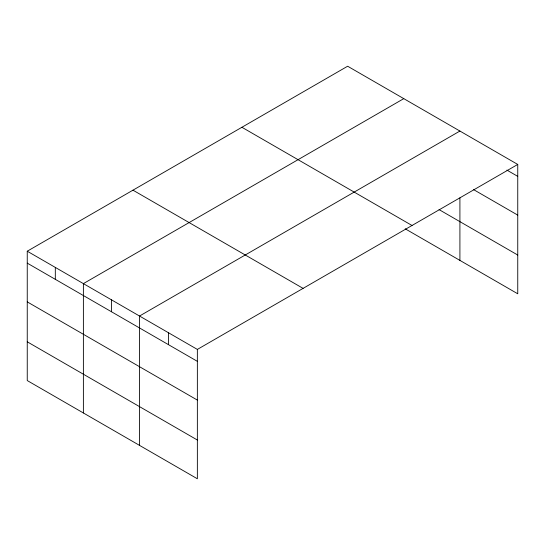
<?xml version="1.0" encoding="UTF-8"?>
<svg xmlns="http://www.w3.org/2000/svg" width="545" height="545" viewBox="0 0 545 545"><rect width="100%" height="100%" fill="white"/><g stroke="black" fill="none" stroke-linecap="round" stroke-linejoin="round"><path stroke-width="0.82" d="M517.75 164.44L347.642 66.231L27.25 251.211L27.25 380.56L197.358 478.769L197.358 349.42L517.75 164.44L517.75 293.789L405.221 228.818M403.777 98.645L83.385 283.618L83.385 412.967M459.912 131.052L139.52 316.032L139.52 445.374M506.905 170.101L517.75 176.362M473.653 189.653L517.75 215.112M439.045 209.6L517.75 255.04M241.912 127.278L412.02 225.487M132.98 190.171L303.088 288.38M27.25 251.211L197.358 349.42M27.25 263.133L197.358 361.342M27.25 301.882L197.358 400.091M27.25 341.804L197.358 440.019M459.912 197.862L459.912 260.401M168.439 332.722L168.439 344.644M111.453 299.825L111.453 311.74M55.318 267.418L55.318 279.333"/></g></svg>
